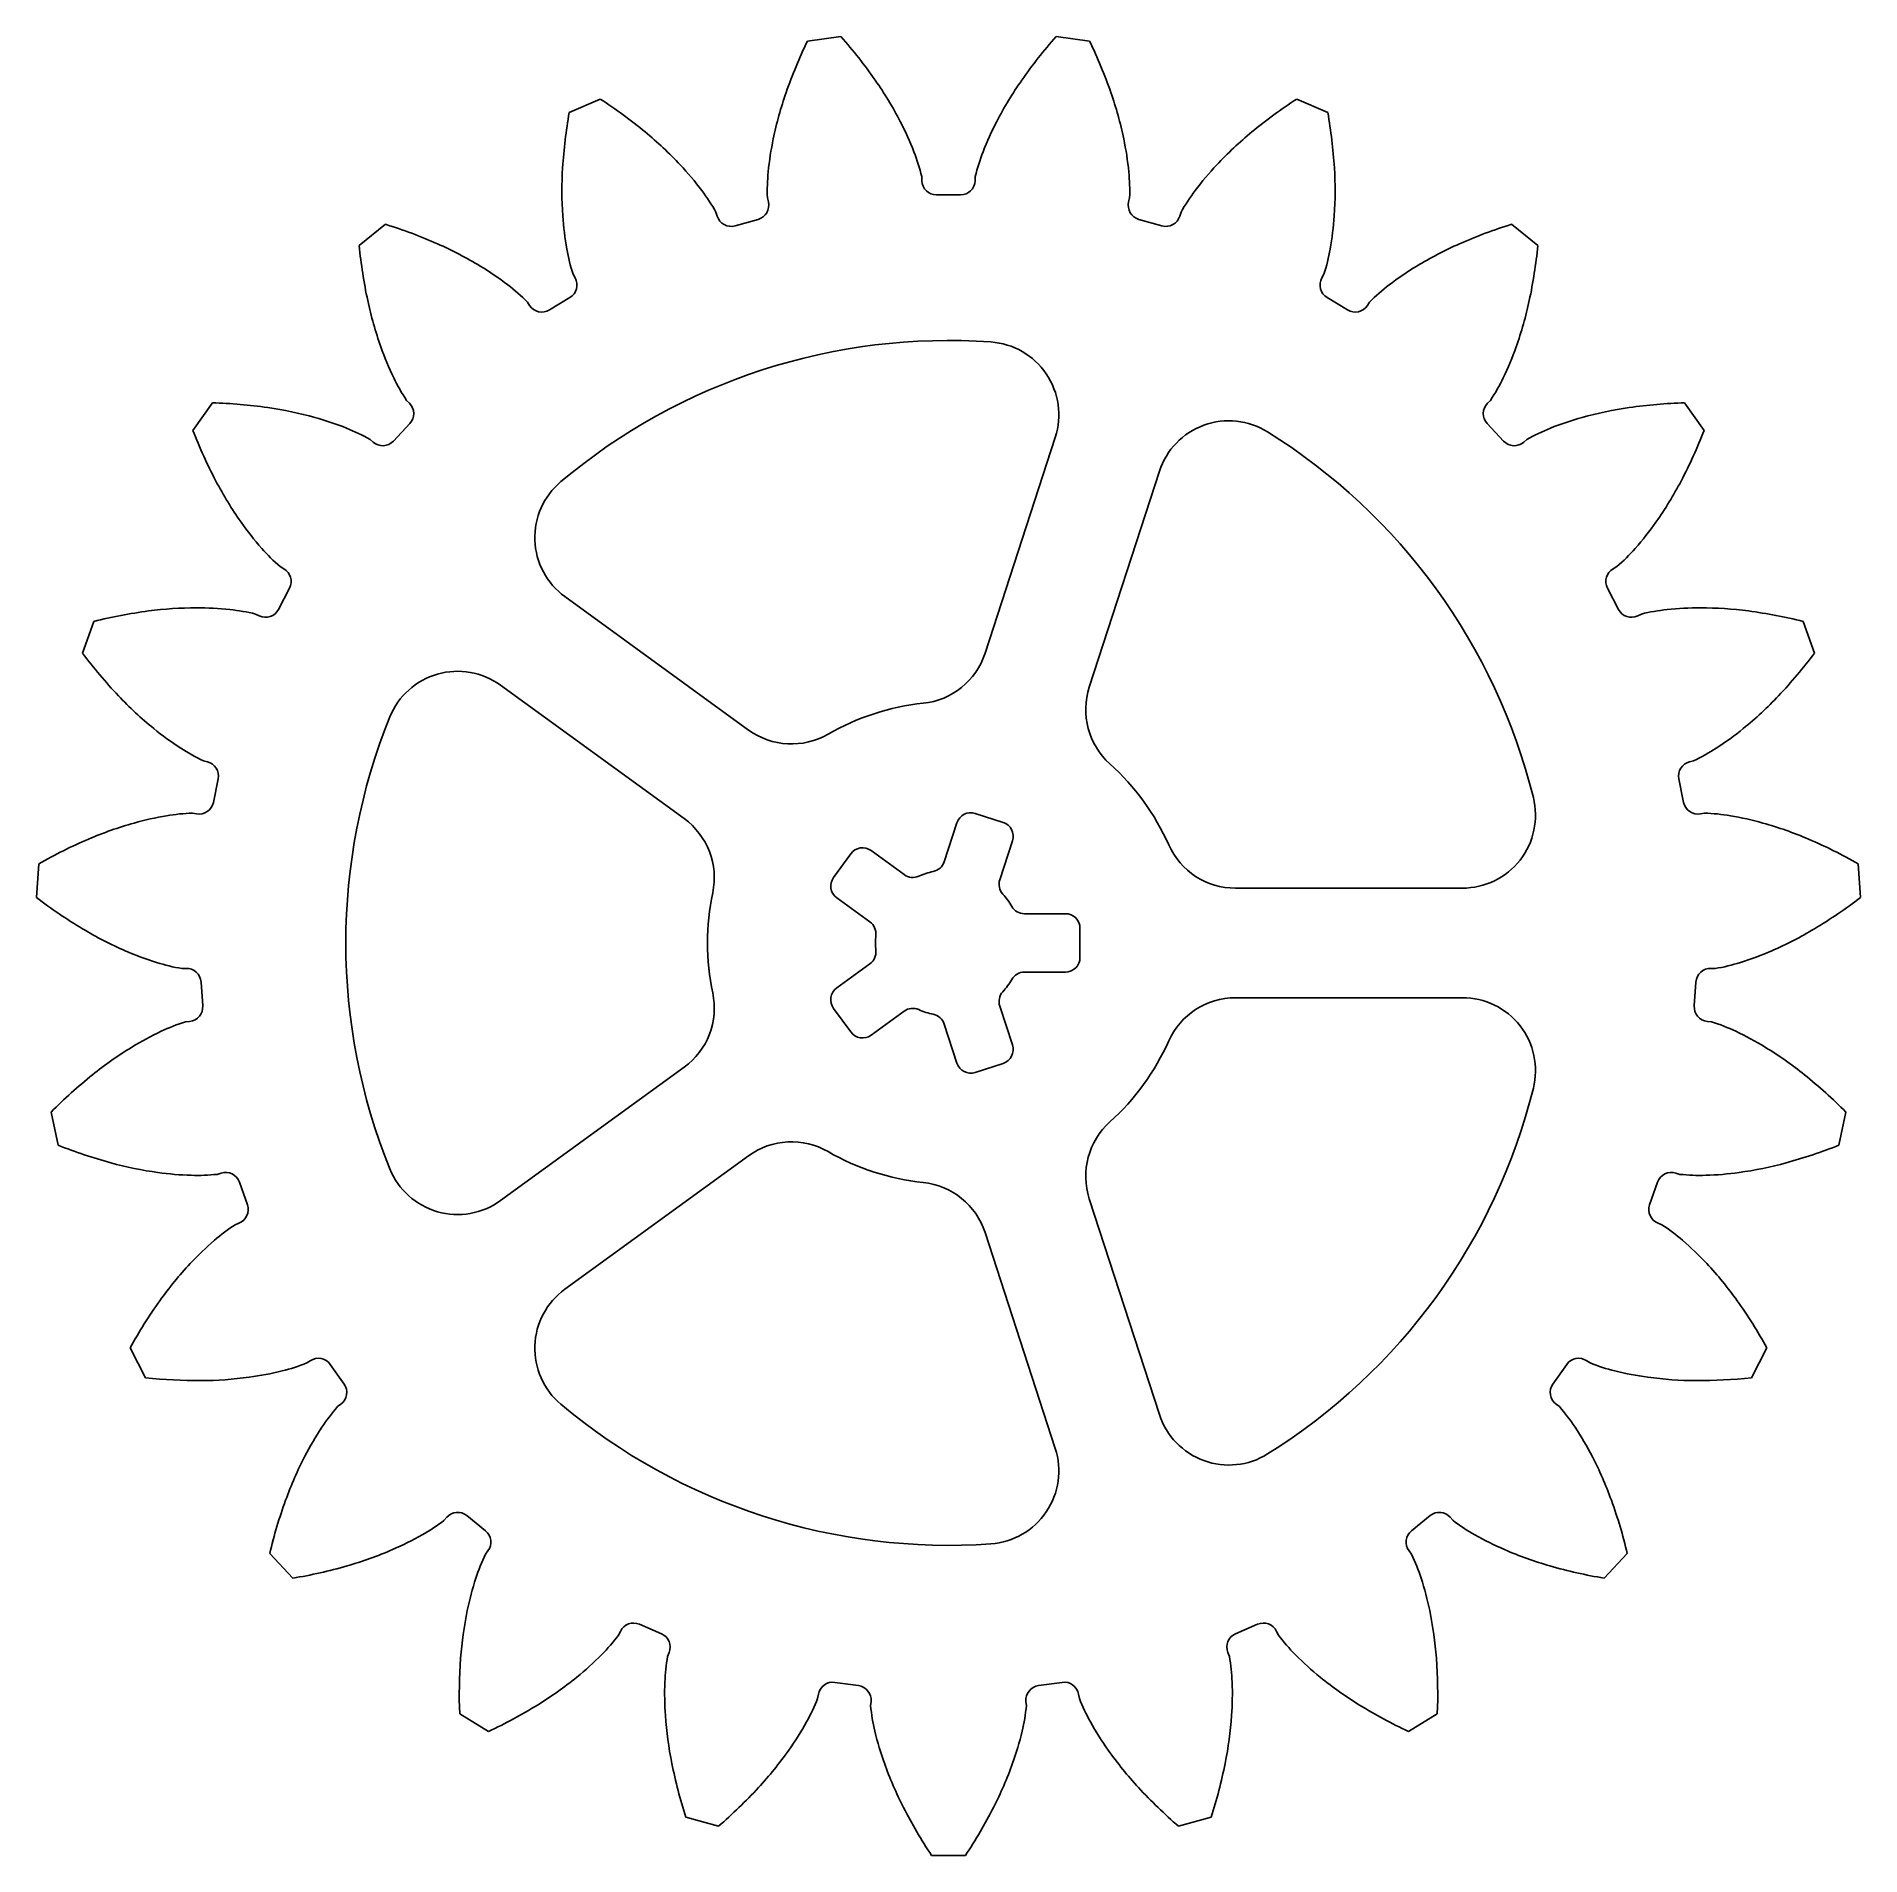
# Model space of a CAD drawing. Header units: metres. Extents: x -125 to 125, y -125 to 124.
import ezdxf

# ---------------------------------------------------------------- set-up
doc = ezdxf.new("R2010")
doc.units = ezdxf.units.M

msp = doc.modelspace()

# ---------------------------------------------------------------- linework, layer by layer
at = {"layer": 'PARAMETRIX'}
for p, q in [((-14.7242, 124.1298), (-19.3116, 123.4992)), ((19.3116, 123.4992), (14.7242, 124.1298)), ((-47.668, 115.5541), (-51.9152, 113.7093)), ((51.9152, 113.7093), (47.668, 115.5541)), ((-3.6387, 104.3681), (-3.6585, 104.9362)), ((3.6585, 104.9362), (3.6387, 104.3681)), ((1.6399, 102.4378), (-1.6399, 102.4378)), ((-31.662, 99.5161), (-31.8343, 100.0579)), ((-24.7886, 102.032), (-24.6544, 101.4795)), ((24.6544, 101.4795), (24.7886, 102.032)), ((31.8343, 100.0579), (31.662, 99.5161)), ((-77.0765, 98.4084), (-80.6684, 95.4861)), ((-26.0583, 99.0815), (-29.2165, 98.1966)), ((29.2165, 98.1966), (26.0583, 99.0815)), ((80.6684, 95.4861), (77.0765, 98.4084)), ((-51.3973, 91.5605), (-51.119, 91.0647)), ((51.119, 91.0647), (51.3973, 91.5605)), ((-57.337, 87.2835), (-57.6491, 87.7586)), ((-51.8238, 88.3769), (-54.6262, 86.6727)), ((54.6262, 86.6727), (51.8238, 88.3769)), ((57.6491, 87.7586), (57.337, 87.2835)), ((-100.7686, 73.9642), (-103.4389, 70.1812)), ((-74.194, 74.2984), (-73.7923, 73.8961)), ((73.7923, 73.8961), (74.194, 74.2984)), ((103.4389, 70.1812), (100.7686, 73.9642)), ((-73.7459, 71.1177), (-75.9845, 68.7207)), ((75.9845, 68.7207), (73.7459, 71.1177)), ((-78.7596, 68.5774), (-79.1883, 68.9508)), ((5.0046, 39.6731), (14.6083, 69.2304)), ((79.1883, 68.9508), (78.7596, 68.5774)), ((28.8742, 64.5951), (19.2704, 35.0378)), ((-91.4882, 51.5259), (-90.9928, 51.2469)), ((90.9928, 51.2469), (91.4882, 51.5259)), ((-90.1985, 48.5841), (-91.7075, 45.672)), ((91.7075, 45.672), (90.1985, 48.5841)), ((-94.3409, 44.7853), (-94.8545, 45.0291)), ((-52.511, 47.422), (-27.3681, 29.1546)), ((94.8545, 45.0291), (94.3409, 44.7853)), ((-116.9871, 44.0343), (-118.5377, 39.6712)), ((118.5377, 39.6712), (116.9871, 44.0343)), ((-36.1848, 17.0193), (-61.3278, 35.2867)), ((-101.9971, 24.9319), (-101.4448, 24.7969)), ((101.4448, 24.7969), (101.9971, 24.9319)), ((-99.9615, 22.4472), (-100.6288, 19.2359)), ((100.6288, 19.2359), (99.9615, 22.4472)), ((-102.9254, 17.6717), (-103.4858, 17.7679)), ((7.4644, 16.501), (3.6602, 17.7371)), ((103.4858, 17.7679), (102.9254, 17.6717)), ((1.14, 16.453), (-0.5928, 11.1197)), ((-6.0564, 9.3445), (-10.5931, 12.6406)), ((7.0156, 8.6476), (8.7485, 13.9808)), ((-124.5292, 10.8387), (-124.8452, 6.219)), ((-13.3867, 12.1982), (-15.7379, 8.9621)), ((124.8452, 6.219), (124.5292, 10.8387)), ((39.2779, 7.5), (70.3562, 7.5)), ((-15.2954, 6.1685), (-10.7587, 2.8724)), ((16, 4), (10.3923, 4)), ((18, -2), (18, 2)), ((-104.9413, -3.5111), (-104.3731, -3.4921)), ((-10.7587, -2.8724), (-15.2954, -6.1685)), ((10.3923, -4), (16, -4)), ((104.3731, -3.4921), (104.9413, -3.5111)), ((-102.3109, -5.3545), (-102.087, -8.6267)), ((102.087, -8.6267), (102.3109, -5.3545)), ((-15.7379, -8.9621), (-13.3867, -12.1982)), ((-10.5931, -12.6406), (-6.0564, -9.3445)), ((8.7485, -13.9808), (7.0156, -8.6476)), ((70.3562, -7.5), (39.2779, -7.5)), ((-103.8765, -10.7526), (-104.4419, -10.8111)), ((-0.5928, -11.1197), (1.14, -16.453)), ((104.4419, -10.8111), (103.8765, -10.7526)), ((-61.3278, -35.2867), (-36.1848, -17.0193)), ((3.6602, -17.7371), (7.4644, -16.501)), ((-122.8356, -23.1608), (-121.8935, -27.6945)), ((121.8935, -27.6945), (122.8356, -23.1608)), ((-27.3681, -29.1546), (-52.511, -47.422)), ((-100.1025, -31.6937), (-99.5605, -31.5221)), ((99.5605, -31.5221), (100.1025, -31.6937)), ((-97.0723, -32.7591), (-95.9739, -35.8496)), ((95.9739, -35.8496), (97.0723, -32.7591)), ((19.2704, -35.0378), (28.8742, -64.5951)), ((-97.1234, -38.3794), (-97.6522, -38.5883)), ((14.6083, -69.2304), (5.0046, -39.6731)), ((97.6522, -38.5883), (97.1234, -38.3794)), ((-112.0318, -55.4426), (-109.9014, -59.5539)), ((-87.8396, -57.5258), (-87.364, -57.2143)), ((87.364, -57.2143), (87.8396, -57.5258)), ((109.9014, -59.5539), (112.0318, -55.4426)), ((-84.6343, -57.7341), (-82.7428, -60.4136)), ((82.7428, -60.4136), (84.6343, -57.7341)), ((-83.1672, -63.1597), (-83.6199, -63.5036)), ((83.6199, -63.5036), (83.1672, -63.1597)), ((-69.062, -79.0914), (-68.688, -78.6631)), ((-65.9194, -78.4272), (-63.3751, -80.4971)), ((63.3751, -80.4971), (65.9194, -78.4272)), ((68.688, -78.6631), (69.062, -79.0914)), ((-92.9191, -83.6124), (-89.7585, -86.9966)), ((-63.0428, -83.2558), (-63.386, -83.7091)), ((63.386, -83.7091), (63.0428, -83.2558)), ((89.7585, -86.9966), (92.9191, -83.6124)), ((-45.1624, -94.7911), (-44.9178, -94.2779)), ((-42.3155, -93.3037), (-39.3071, -94.6104)), ((39.3071, -94.6104), (42.3155, -93.3037)), ((44.9178, -94.2779), (45.1624, -94.7911)), ((-38.2429, -97.1772), (-38.4511, -97.7063)), ((38.4511, -97.7063), (38.2429, -97.1772)), ((-15.5733, -101.2603), (-12.3239, -101.707)), ((12.3239, -101.707), (15.5733, -101.2603)), ((-17.9133, -103.4607), (-17.8163, -102.9005)), ((-10.6066, -103.8915), (-10.6644, -104.457)), ((10.6644, -104.457), (10.6066, -103.8915)), ((17.8163, -102.9005), (17.9133, -103.4607)), ((-66.9151, -105.5811), (-62.9586, -107.9871)), ((62.9586, -107.9871), (66.9151, -105.5811)), ((-35.9482, -119.7194), (-31.4894, -120.9687)), ((31.4894, -120.9687), (35.9482, -119.7194)), ((-2.3153, -124.9786), (2.3153, -124.9786))]:
    msp.add_line(p, q, dxfattribs=at)
for centre, radius, start, end in [((41.4573, 94.2395), 67.4462, 154.2896, 160.7602), ((-65.3454, 79.5598), 67.4462, 34.892, 41.3626), ((65.3454, 79.5598), 67.4462, 138.6374, 145.108), ((-41.4573, 94.2395), 67.4462, 19.2398, 25.7104), ((-51.5928, 89.151), 50.6794, 27.4261, 34.892), ((51.5928, 89.151), 50.6794, 145.108, 152.5739), ((-84.3872, 58.9795), 67.4462, 50.5442, 57.0148), ((25.6269, 99.7646), 50.6794, 160.7602, 168.2261), ((-25.6269, 99.7646), 50.6794, 11.7739, 19.2398), ((84.3872, 58.9795), 67.4462, 122.9852, 129.4558), ((14.4944, 101.9299), 67.4462, 169.9417, 176.4123), ((-44.7482, 92.7028), 42.9681, 21.328, 27.4261), ((44.7482, 92.7028), 42.9681, 152.5739, 158.672), ((-14.4944, 101.9299), 67.4462, 3.5877, 10.0583), ((-73.7322, 71.9254), 50.6794, 43.0783, 50.5442), ((18.0779, 101.338), 42.9681, 168.2261, 174.3242), ((-18.0779, 101.338), 42.9681, 5.6758, 11.7739), ((73.7322, 71.9254), 50.6794, 129.4558, 136.9217), ((-28.963, 98.8661), 26.0224, 13.4895, 21.328), ((28.963, 98.8661), 26.0224, 158.672, 166.5105), ((-2.2395, 102.9791), 50.6794, 176.4123, 183.8783), ((-68.0997, 77.1922), 42.9681, 36.9801, 43.0783), ((1.2152, 103.014), 26.0224, 174.3242, 182.1626), ((-1.2152, 103.014), 26.0224, 357.8374, 5.6758), ((68.0997, 77.1922), 42.9681, 136.9217, 143.0199), ((2.2395, 102.9791), 50.6794, 356.1217, 3.5877), ((-54.5627, 87.3857), 26.0224, 29.1417, 36.9801), ((-1.6399, 104.4378), 2, 181.9968, 270), ((1.6399, 104.4378), 2, 270, 358.0032), ((54.5627, 87.3857), 26.0224, 143.0199, 150.8583), ((-26.5978, 101.0074), 2, 285.6522, 13.6554), ((26.5978, 101.0074), 2, 166.3446, 254.3478), ((-97.1704, 34.025), 67.4462, 66.1964, 72.667), ((-9.9331, 102.4575), 42.9681, 183.8783, 189.9764), ((-29.7561, 100.1225), 2, 197.6489, 285.6522), ((29.7561, 100.1225), 2, 254.3478, 342.3511), ((9.9331, 102.4575), 42.9681, 350.0236, 356.1217), ((97.1704, 34.025), 67.4462, 107.333, 113.8036), ((-13.5434, 102.0606), 67.4462, 185.5939, 192.0645), ((-90.4033, 49.3655), 50.6794, 58.7304, 66.1964), ((-26.6227, 99.5218), 26.0224, 189.9764, 197.8148), ((26.6227, 99.5218), 26.0224, 342.1852, 350.0236), ((90.4033, 49.3655), 50.6794, 113.8036, 121.2696), ((13.5434, 102.0606), 67.4462, 347.9355, 354.4061), ((-86.4006, 55.9566), 42.9681, 52.6323, 58.7304), ((86.4006, 55.9566), 42.9681, 121.2696, 127.3677), ((-76.1158, 69.4244), 26.0224, 44.7939, 52.6323), ((-52.863, 90.0857), 2, 301.3043, 29.3076), ((52.863, 90.0857), 2, 150.6924, 238.6957), ((76.1158, 69.4244), 26.0224, 127.3677, 135.2061), ((-29.9399, 98.5561), 50.6794, 192.0645, 199.5304), ((29.9399, 98.5561), 50.6794, 340.4696, 347.9355), ((-55.6654, 88.3816), 2, 213.3011, 301.3043), ((55.6654, 88.3816), 2, 238.6957, 326.6989), ((0, 0), 82.5, 85.968, 130.032), ((-37.2075, 95.9782), 42.9681, 199.5304, 205.6286), ((5.0978, 72.3206), 10, 342, 85.968), ((37.2075, 95.9782), 42.9681, 334.3714, 340.4696), ((-52.4861, 88.6485), 26.0224, 205.6286, 213.467), ((52.4861, 88.6485), 26.0224, 326.533, 334.3714), ((-102.7469, 6.547), 67.4462, 81.8485, 88.3191), ((-100.3695, 23.1444), 50.6794, 74.3826, 81.8485), ((-75.2075, 72.4828), 2, 316.9565, 44.9598), ((75.2075, 72.4828), 2, 135.0402, 223.0435), ((100.3695, 23.1444), 50.6794, 98.1515, 105.6174), ((102.7469, 6.547), 67.4462, 91.6809, 98.1515), ((-40.5768, 94.6219), 67.4462, 201.2461, 207.7167), ((-98.2936, 30.571), 42.9681, 68.2845, 74.3826), ((-92.0237, 46.3141), 26.0224, 60.4461, 68.2845), ((38.3848, 61.505), 10, 58.032, 162), ((0, 0), 82.5, 13.968, 58.032), ((92.0237, 46.3141), 26.0224, 111.7155, 119.5539), ((98.2936, 30.571), 42.9681, 105.6174, 111.7155), ((40.5768, 94.6219), 67.4462, 332.2833, 338.7539), ((-77.4462, 70.0858), 2, 228.9533, 316.9565), ((77.4462, 70.0858), 2, 223.0435, 311.0467), ((-55.4198, 86.8237), 50.6794, 207.7167, 215.1826), ((-46.6331, 55.5122), 10, 130.032, 234), ((55.4198, 86.8237), 50.6794, 324.8174, 332.2833), ((-61.7224, 82.3806), 42.9681, 215.1826, 221.2807), ((61.7224, 82.3806), 42.9681, 318.7193, 324.8174), ((-74.4569, 71.2006), 26.0224, 221.2807, 229.1192), ((74.4569, 71.2006), 26.0224, 310.8808, 318.7193), ((-91.9743, 49.5042), 2, 332.6087, 60.6119), ((91.9743, 49.5042), 2, 119.3881, 207.3913), ((-100.7031, -21.4166), 67.4462, 97.5007, 103.9713), ((-102.8918, -4.7932), 50.6794, 90.0348, 97.5007), ((-102.8965, 2.918), 42.9681, 83.9367, 90.0348), ((-101.1066, 19.769), 26.0224, 76.0982, 83.9367), ((-93.4832, 46.5921), 2, 244.6055, 332.6087), ((93.4832, 46.5921), 2, 207.3913, 295.3945), ((101.1066, 19.769), 26.0224, 96.0633, 103.9018), ((102.8965, 2.918), 42.9681, 89.9652, 96.0633), ((102.8918, -4.7932), 50.6794, 82.4993, 89.9652), ((100.7031, -21.4166), 67.4462, 76.0287, 82.4993), ((-64.6008, 80.1656), 67.4462, 216.8983, 223.3689), ((-4.506, 42.7633), 10, 276.0151, 342), ((64.6008, 80.1656), 67.4462, 316.6311, 323.1017), ((-67.2056, 27.1966), 10, 54, 157.968), ((28.781, 31.9477), 10, 162, 227.9849), ((-76.7894, 68.652), 50.6794, 223.3689, 230.8348), ((0, 0), 33, 96.0151, 119.9849), ((76.7894, 68.652), 50.6794, 309.1652, 316.6311), ((0, 0), 82.5, 157.968, 202.032), ((-81.6595, 62.6732), 42.9681, 230.8348, 236.9329), ((-21.4902, 37.2447), 10, 234, 299.9849), ((81.6595, 62.6732), 42.9681, 303.0671, 309.1652), ((-90.9055, 48.4721), 26.0224, 236.9329, 244.7713), ((90.9055, 48.4721), 26.0224, 295.2287, 303.0671), ((-101.9197, 22.8541), 2, 348.2609, 76.2641), ((0, 0), 33, 24.0151, 47.9849), ((101.9197, 22.8541), 2, 103.7359, 191.7391), ((-102.6909, -8.2423), 26.0224, 91.7504, 99.5888), ((-102.587, 19.6429), 2, 260.2576, 348.2609), ((3.0422, 15.8349), 2, 72, 162), ((70.3562, 17.5), 10, 270, 13.968), ((102.587, 19.6429), 2, 191.7391, 279.7424), ((102.6909, -8.2423), 26.0224, 80.4112, 88.2496), ((-97.7831, -32.3754), 50.6794, 105.6869, 113.1529), ((-99.8681, -24.9513), 42.9681, 99.5888, 105.6869), ((-42.0627, 8.9291), 10, 348.0151, 54), ((6.8464, 14.5989), 2, 342, 72), ((99.8681, -24.9513), 42.9681, 74.3131, 80.4112), ((97.7831, -32.3754), 50.6794, 66.8471, 74.3131), ((-91.1907, -47.7918), 67.4462, 113.1529, 119.6235), ((-11.7687, 11.0226), 2, 54, 144), ((39.2779, 17.5), 10, 204.0151, 270), ((91.1907, -47.7918), 67.4462, 60.3765, 66.8471), ((-2.4949, 11.7378), 2, 282, 342), ((-14.1198, 7.7865), 2, 144, 234), ((-4.8808, 10.9625), 2, 234, 294), ((0, 0), 10, 102, 114), ((8.9177, 8.0296), 2, 162, 222), ((-83.8337, 59.7638), 67.4462, 232.5504, 239.021), ((0, 0), 33, 168.0151, 191.9849), ((0, 0), 10, 30, 42), ((10.3923, 6), 2, 210, 270), ((83.8337, 59.7638), 67.4462, 300.979, 307.4496), ((-11.9343, 1.2543), 2, 354, 54), ((16, 2), 2, 360, 90), ((-92.4639, 45.3886), 50.6794, 239.021, 246.487), ((0, 0), 10, 174, 186), ((92.4639, 45.3886), 50.6794, 293.513, 300.979), ((-95.5404, 38.3176), 42.9681, 246.487, 252.5851), ((-11.9343, -1.2543), 2, 306, 6), ((16, -2), 2, 270, 360), ((95.5404, 38.3176), 42.9681, 287.4149, 293.513), ((-100.6121, 22.1486), 26.0224, 252.5851, 260.4235), ((-104.3062, -5.491), 2, 3.913, 91.9163), ((10.3923, -6), 2, 90, 150), ((104.3062, -5.491), 2, 88.0837, 176.087), ((100.6121, 22.1486), 26.0224, 279.5765, 287.4149), ((-42.0627, -8.9291), 10, 306, 11.9849), ((-14.1198, -7.7865), 2, 126, 216), ((8.9177, -8.0296), 2, 138, 198), ((0, 0), 10, 318, 330), ((-104.0824, -8.7632), 2, 275.9098, 3.913), ((-4.8808, -10.9625), 2, 66, 126), ((0, 0), 10, 246, 258), ((-2.4949, -11.7378), 2, 18, 78), ((39.2779, -17.5), 10, 90, 155.9849), ((70.3562, -17.5), 10, 346.032, 90), ((104.0824, -8.7632), 2, 176.087, 264.0902), ((-89.433, -50.9702), 42.9681, 115.241, 121.3391), ((-96.6591, -35.6423), 26.0224, 107.4026, 115.241), ((-11.7687, -11.0226), 2, 216, 306), ((96.6591, -35.6423), 26.0224, 64.759, 72.5974), ((89.433, -50.9702), 42.9681, 58.6609, 64.759), ((-85.4223, -57.5564), 50.6794, 121.3391, 128.8051), ((6.8464, -14.5989), 2, 288, 18), ((0, 0), 33, 312.0151, 335.9849), ((85.4223, -57.5564), 50.6794, 51.1949, 58.6609), ((3.0422, -15.8349), 2, 198, 288), ((-74.915, -70.6225), 67.4462, 128.8051, 135.2757), ((0, 0), 82.5, 301.968, 346.032), ((74.915, -70.6225), 67.4462, 44.7243, 51.1949), ((28.781, -31.9477), 10, 132.0151, 198), ((-21.4902, -37.2447), 10, 60.0151, 126), ((-96.849, 34.9295), 67.4462, 248.2026, 254.6732), ((0, 0), 33, 240.0151, 263.9849), ((96.849, 34.9295), 67.4462, 285.3268, 291.7974), ((-101.2808, 18.759), 50.6794, 254.6732, 262.1391), ((-102.3355, 11.1202), 42.9681, 262.1391, 268.2373), ((-102.8567, -5.8175), 26.0224, 268.2373, 276.0757), ((-98.9568, -33.4288), 2, 19.5652, 107.5684), ((-67.2056, -27.1966), 10, 202.032, 306), ((98.9568, -33.4288), 2, 72.4316, 160.4348), ((102.8567, -5.8175), 26.0224, 263.9243, 271.7627), ((102.3355, 11.1202), 42.9681, 271.7627, 277.8609), ((101.2808, 18.759), 50.6794, 277.8609, 285.3268), ((-4.506, -42.7633), 10, 18, 83.9849), ((-97.8584, -36.5193), 2, 291.562, 19.5652), ((97.8584, -36.5193), 2, 160.4348, 248.438), ((-83.4585, -60.3989), 26.0224, 123.0548, 130.8932), ((83.4585, -60.3989), 26.0224, 49.1068, 56.9452), ((-72.365, -73.2088), 42.9681, 130.8932, 136.9913), ((72.365, -73.2088), 42.9681, 43.0087, 49.1068), ((-66.7261, -78.4687), 50.6794, 136.9913, 144.4572), ((66.7261, -78.4687), 50.6794, 35.5428, 43.0087), ((-46.6331, -55.5122), 10, 126, 229.968), ((-53.0832, -88.2154), 67.4462, 144.4572, 150.9278), ((53.0832, -88.2154), 67.4462, 29.0722, 35.5428), ((-86.2682, -58.8874), 2, 35.2174, 123.2206), ((86.2682, -58.8874), 2, 56.7794, 144.7826), ((-102.6814, 7.5047), 67.4462, 263.8548, 270.3254), ((-102.5862, -9.2619), 50.6794, 270.3254, 277.7913), ((-101.5408, -16.9019), 42.9681, 277.7913, 283.8894), ((-97.473, -33.3522), 26.0224, 283.8894, 291.7279), ((97.473, -33.3522), 26.0224, 248.2721, 256.1106), ((101.5408, -16.9019), 42.9681, 256.1106, 262.2087), ((102.5862, -9.2619), 50.6794, 262.2087, 269.6746), ((102.6814, 7.5047), 67.4462, 269.6746, 276.1452), ((-84.3768, -61.567), 2, 307.2142, 35.2174), ((84.3768, -61.567), 2, 144.7826, 232.7858), ((-64.0682, -80.676), 26.0224, 138.7069, 146.5454), ((0, 0), 82.5, 229.968, 274.032), ((38.3848, -61.505), 10, 198, 301.968), ((64.0682, -80.676), 26.0224, 33.4546, 41.2931), ((-49.93, -90.0178), 42.9681, 146.5454, 152.6435), ((49.93, -90.0178), 42.9681, 27.3565, 33.4546), ((5.0978, -72.3206), 10, 274.032, 18), ((-43.0811, -93.5613), 50.6794, 152.6435, 160.1094), ((43.0811, -93.5613), 50.6794, 19.8906, 27.3565), ((-27.3145, -99.2658), 67.4462, 160.1094, 166.58), ((27.3145, -99.2658), 67.4462, 13.42, 19.8906), ((-84.8601, -58.4133), 26.0224, 299.5416, 307.38), ((-67.1815, -79.9786), 2, 50.8696, 138.8728), ((67.1815, -79.9786), 2, 41.1272, 129.1304), ((84.8601, -58.4133), 26.0224, 232.62, 240.4584), ((-93.2153, -43.6705), 42.9681, 293.4435, 299.5416), ((-64.6373, -82.0485), 2, 322.8663, 50.8696), ((64.6373, -82.0485), 2, 129.1304, 217.1337), ((93.2153, -43.6705), 42.9681, 240.4584, 246.5565), ((-96.2832, -36.5958), 50.6794, 285.9776, 293.4435), ((-39.9263, -94.9697), 26.0224, 154.3591, 162.1975), ((39.9263, -94.9697), 26.0224, 17.8025, 25.6409), ((96.2832, -36.5958), 50.6794, 246.5565, 254.0224), ((-100.8984, -20.4767), 67.4462, 279.5069, 285.9776), ((-23.7919, -100.1507), 42.9681, 162.1975, 168.2956), ((23.7919, -100.1507), 42.9681, 11.7044, 17.8025), ((100.8984, -20.4767), 67.4462, 254.0224, 260.4931), ((-16.241, -101.715), 50.6794, 168.2956, 175.7616), ((16.241, -101.715), 50.6794, 4.2384, 11.7044), ((-65.9535, -79.1422), 26.0224, 315.1938, 323.0322), ((-43.1123, -95.1381), 2, 66.5217, 154.525), ((-40.1039, -96.4448), 2, 338.5185, 66.5217), ((40.1039, -96.4448), 2, 113.4783, 201.4815), ((43.1123, -95.1381), 2, 25.475, 113.4783), ((65.9535, -79.1422), 26.0224, 216.9678, 224.8062), ((0.48, -102.9542), 67.4462, 175.7616, 182.2322), ((-77.9765, -67.2003), 42.9681, 309.0957, 315.1938), ((-12.8232, -102.22), 26.0224, 170.0113, 177.8497), ((12.8232, -102.22), 26.0224, 2.1503, 9.9887), ((77.9765, -67.2003), 42.9681, 224.8062, 230.9043), ((-0.48, -102.9542), 67.4462, 357.7678, 4.2384), ((-82.8393, -61.2156), 50.6794, 301.6297, 309.0957), ((4.1107, -102.8558), 42.9681, 177.8497, 183.9478), ((-15.8456, -103.2417), 2, 82.1739, 170.1771), ((-12.5963, -103.6883), 2, 354.1707, 82.1739), ((12.5963, -103.6883), 2, 97.8261, 185.8293), ((15.8456, -103.2417), 2, 9.8229, 97.8261), ((-4.1107, -102.8558), 42.9681, 356.0522, 2.1503), ((82.8393, -61.2156), 50.6794, 230.9043, 238.3703), ((-91.6323, -46.9395), 67.4462, 295.1591, 301.6297), ((-42.1555, -94.0014), 26.0224, 330.8459, 338.6844), ((15.231, -101.889), 26.0224, 185.6634, 193.5019), ((-15.231, -101.889), 26.0224, 346.4981, 354.3366), ((42.1555, -94.0014), 26.0224, 201.3156, 209.1541), ((91.6323, -46.9395), 67.4462, 238.3703, 244.8409), ((11.8036, -102.3249), 50.6794, 183.9478, 191.4138), ((-56.9545, -85.7461), 42.9681, 324.7478, 330.8459), ((56.9545, -85.7461), 42.9681, 209.1541, 215.2522), ((-11.8036, -102.3249), 50.6794, 348.5862, 356.0522), ((31.7084, -97.9326), 42.9681, 193.5019, 199.6), ((-31.7084, -97.9326), 42.9681, 340.4, 346.4981), ((28.2389, -99.0069), 67.4462, 191.4138, 197.8844), ((-63.2516, -81.2954), 50.6794, 317.2819, 324.7478), ((38.9728, -95.3458), 50.6794, 199.6, 207.0659), ((-38.9728, -95.3458), 50.6794, 332.9341, 340.4), ((63.2516, -81.2954), 50.6794, 215.2522, 222.7181), ((-28.2389, -99.0069), 67.4462, 342.1156, 348.5862), ((-75.5702, -69.9209), 67.4462, 310.8113, 317.2819), ((75.5702, -69.9209), 67.4462, 222.7181, 229.1887), ((53.9034, -87.7167), 67.4462, 207.0659, 213.5365), ((-53.9034, -87.7167), 67.4462, 326.4635, 332.9341)]:
    msp.add_arc(centre, radius, start, end, dxfattribs=at)

doc.saveas('drawing.dxf')
